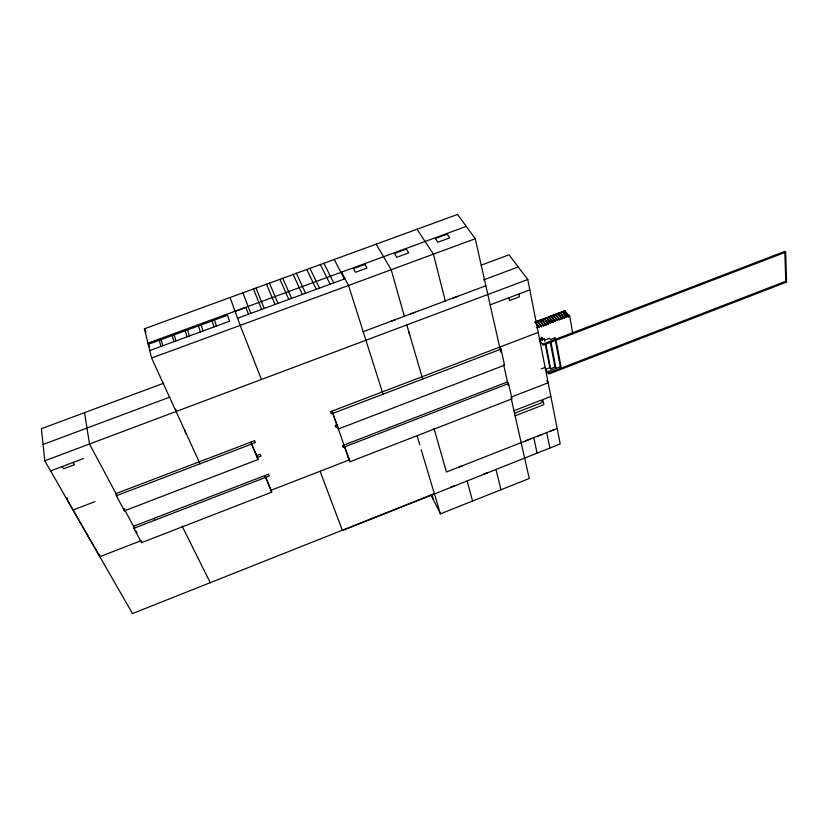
<?xml version="1.0" encoding="UTF-8"?>
<svg xmlns="http://www.w3.org/2000/svg" width="828" height="828" viewBox="0 0 828 828"><rect width="100%" height="100%" fill="white"/><g stroke="black" fill="none" stroke-linecap="round" stroke-linejoin="round"><path stroke-width="1.24" d="M434.369 493.674L132.48 613.558L44.805 460.792L41.4 428.697L163.737 383.209M430.974 494.823L440.382 513.846L529.237 478.501L511.218 398.454M557.172 428.459L446.427 472.022L434.007 428.397M513.96 410.74L541.626 399.965L542.143 402.501L514.53 413.265M550.858 396.446L542.826 399.572L543.851 404.633L515.13 415.842M67.223 497.866L67.544 500.402L99.836 556.675L141.164 540.643M133.867 528.316L269.286 475.965L268.541 474.165L133.494 526.298L133.867 528.316L141.557 542.661L271.708 492.153L271.077 490.248L349.23 459.933L332.018 411.133L338.466 428.956L504.583 365.158L500.992 349.116L499.667 347.129M510.938 397.212L548.157 382.774L546.759 380.756M347.77 456.528L349.996 461.734L511.994 398.858L508.558 383.561L507.502 381.925L342.419 445.65L343.061 447.472L508.558 383.561M541.253 368.895L545.124 367.404M550.951 342.109L555.971 368.47L555.008 367.114L550.661 368.802L549.844 367.632L545.497 369.309L548.809 374.039L786.6 282.027L785.668 252.178L784.799 251.422L542.526 344.282M547.267 371.834L560.308 366.794L561.249 368.087L555.857 339.18L554.915 337.896L550.475 339.594L549.502 338.269L545.072 339.956L544.244 338.818L539.815 340.505L543.158 345.172L785.668 252.178M548.177 373.138L785.751 281.251L786.6 282.027M256.608 455.7L260.282 454.293L261.037 456.104L257.373 457.511L258.036 459.519L124.448 510.814L116.375 495.744L116.003 493.602L254.631 440.682L255.397 442.535L251.629 443.787M338.466 428.956L337.524 426.751L335.94 427.362L335.257 425.437L336.841 424.826M73.268 509.924L94.899 501.664M538.221 332.411L330.413 411.744L331.096 413.679L332.701 413.079M116.375 495.744L251.577 444.098L250.915 442.1L257.373 457.511M332.949 413.317L500.992 349.116M539.204 339.076L541.978 338.021L542.433 340.329M535.033 322.04L564.81 310.717L568.919 316.017L564.696 311.224L535.198 322.444M535.085 322.289L564.934 310.873L565.627 317.031L564.53 310.821L568.681 316.368M565.276 312.829L567.656 316.565M536.71 327.847L569.56 315.323L572.8 333.86M536.43 323.945L539.307 327.567L535.851 323.313M543.551 325.694L539.587 320.312L543.592 325.932M548.405 323.841L544.472 318.718M550.692 322.972L546.697 317.61L550.734 323.21M552.969 322.102L549.005 316.989M551.106 316.399L555.298 321.471L550.982 316.234M557.534 320.364L553.539 315.261M561.808 318.728L557.73 313.408L561.85 318.977M564.365 317.755L560.328 312.684M541.305 326.812L537.31 321.181L541.419 326.605M545.88 325.062L541.905 319.691M559.573 319.846L555.516 314.516M566.694 317.134L562.554 311.576L566.963 316.555M408.463 330.765L409.591 334.729M490.145 304.849L529.827 289.904M50.611 470.915L83.38 458.577M363.057 331.738L485.85 285.774M44.805 460.792L527.778 279.502L560.225 443.922L342.43 530.551L320.074 471.246M43.077 444.47L169.926 397.078M483.687 279.874L518.266 266.958M481.203 265.167L509.054 254.807L527.778 279.502M200.045 463.784L151.596 358.058L475.262 238.743L500.774 352.055M466.267 226.386L147.953 343.165L149.547 346.621M235.1 311.411L245.875 307.457L248.441 314.257M148.243 344.344L227.483 315.271L229.563 321.202L149.764 350.544M237.584 318.252L345.048 278.736M151.596 358.058L144.434 328.788L457.563 214.442L475.262 238.743M335.257 425.437L337.886 427.776M564.748 310.945L568.96 316.265M568.598 317.124L564.882 312.839L567.832 316.399M565.493 314.919L566.921 316.689M566.518 317.031L562.264 311.69L565.741 316.379M560.225 312.663L564.417 317.993M564.127 318.107L560.038 312.787M562.088 318.625L558.072 313.543M557.958 313.522L562.14 318.863M559.863 319.732L555.805 314.402M559.687 319.639L555.64 314.671M553.425 315.251L557.399 320.508M557.296 320.715L553.373 315.53M555.257 321.233L551.231 315.882L555.298 321.471M551.158 316.11L555.122 321.378M548.892 316.979L553.021 322.34M552.731 322.454L548.716 317.103M550.558 323.117L546.397 317.724L550.454 323.324M544.358 318.697L548.446 324.079M548.167 324.193L544.296 318.987M546.169 324.959L542.195 319.577M545.994 324.855L542.019 319.846M543.83 325.58L539.928 320.446M543.882 325.828L539.752 320.715M541.595 326.698L537.651 321.305M539.256 327.329L535.374 322.175M535.902 323.044L539.307 327.567M541.978 338.021L541.44 337.265L541.885 339.573M417.033 229.242L433.427 254.175L445.298 300.957M376.15 244.177L391.189 269.742L404.364 316.275M62.235 466.547L63.528 468.834L74.427 464.725L73.154 462.428M422.694 379.038L406.807 324.907M117.152 495.755L89.486 444.025L84.591 412.634M134.674 528.502L124.065 508.661L124.448 510.814M135.854 530.707L137.034 532.921M341.602 272.122L348.547 285.453L383.033 394.19M334.253 259.474L344.396 278.974M421.162 449.635L440.382 513.846M323.872 263.263L333.756 282.886M320.332 264.556L330.134 284.211M182.108 526.142L210.312 582.788M309.931 268.355L319.473 288.134M306.815 269.493L316.275 289.314M296.372 273.302L305.573 293.247M144.434 328.788L146.038 332.297M293.205 274.461L302.334 294.437M282.741 278.28L291.601 298.39M279.967 279.295L288.755 299.436M343.972 445.05L349.996 461.734M343.651 444.605L344.614 446.872M269.462 283.135L277.991 303.39M271.077 490.248L264.929 475.562L271.708 492.153M251.577 444.098L258.036 459.519M266.564 284.19L275.01 304.487M256.028 288.041L264.215 308.451M253.482 288.962L261.607 309.413M261.451 379.472L240.182 325.404L230.06 297.521M242.925 292.822L250.77 313.398M214.442 320.053L216.439 326.025M256.204 453.992L256.98 456.342M212.051 320.933L214.028 326.915M201.121 324.938L203.015 330.962M198.492 325.901L200.376 331.935M431.719 494.471L433.137 499.201M187.532 329.927L189.333 335.992M390.537 321.45L395.339 319.649M417.271 436.387L419.734 444.771M185.213 330.776L186.993 336.851M450.742 487.206L454.986 485.529M410.409 314.009L415.19 312.218M174.211 334.812L175.919 340.929M172.193 335.557L173.88 341.674M458.412 467.313L462.686 465.626M467.064 480.747L472.571 501.043M161.16 339.604L162.774 345.762M184.727 429.773L185.741 433.655M159.307 340.287L160.901 346.446M483.593 474.216L487.806 472.55M175.66 409.104L176.271 411.454M495.941 469.341L501.002 489.741M452.957 298.09L457.698 296.31M503.559 364.403L508.288 385.455M525.563 440.889L529.775 439.233M533.76 437.67L537.072 453.071M508.951 297.759L509.53 300.533L519.425 296.807L518.856 294.033M537.879 436.046L542.081 434.389M154.246 518.287L154.66 520.284M546.687 432.578L549.854 448.02M550.32 431.15L554.512 429.504M545.807 343.724L550.661 368.802M544.244 338.818L544.731 341.322M545.217 343.827L549.844 367.632M550.227 342.026L555.008 367.114M554.915 337.896L560.308 366.794M564.81 310.717L565.845 316.917M99.474 554.284L99.836 556.675M784.799 251.422L785.751 281.251M364.941 264.411L353.504 268.614L355.481 272.277L366.97 268.065L364.941 264.411M406.382 249.124L394.501 253.482L396.778 257.239L408.711 252.861L406.382 249.124M447.213 234.189L435.331 238.557L437.826 242.252L449.77 237.864L447.213 234.189"/></g></svg>
